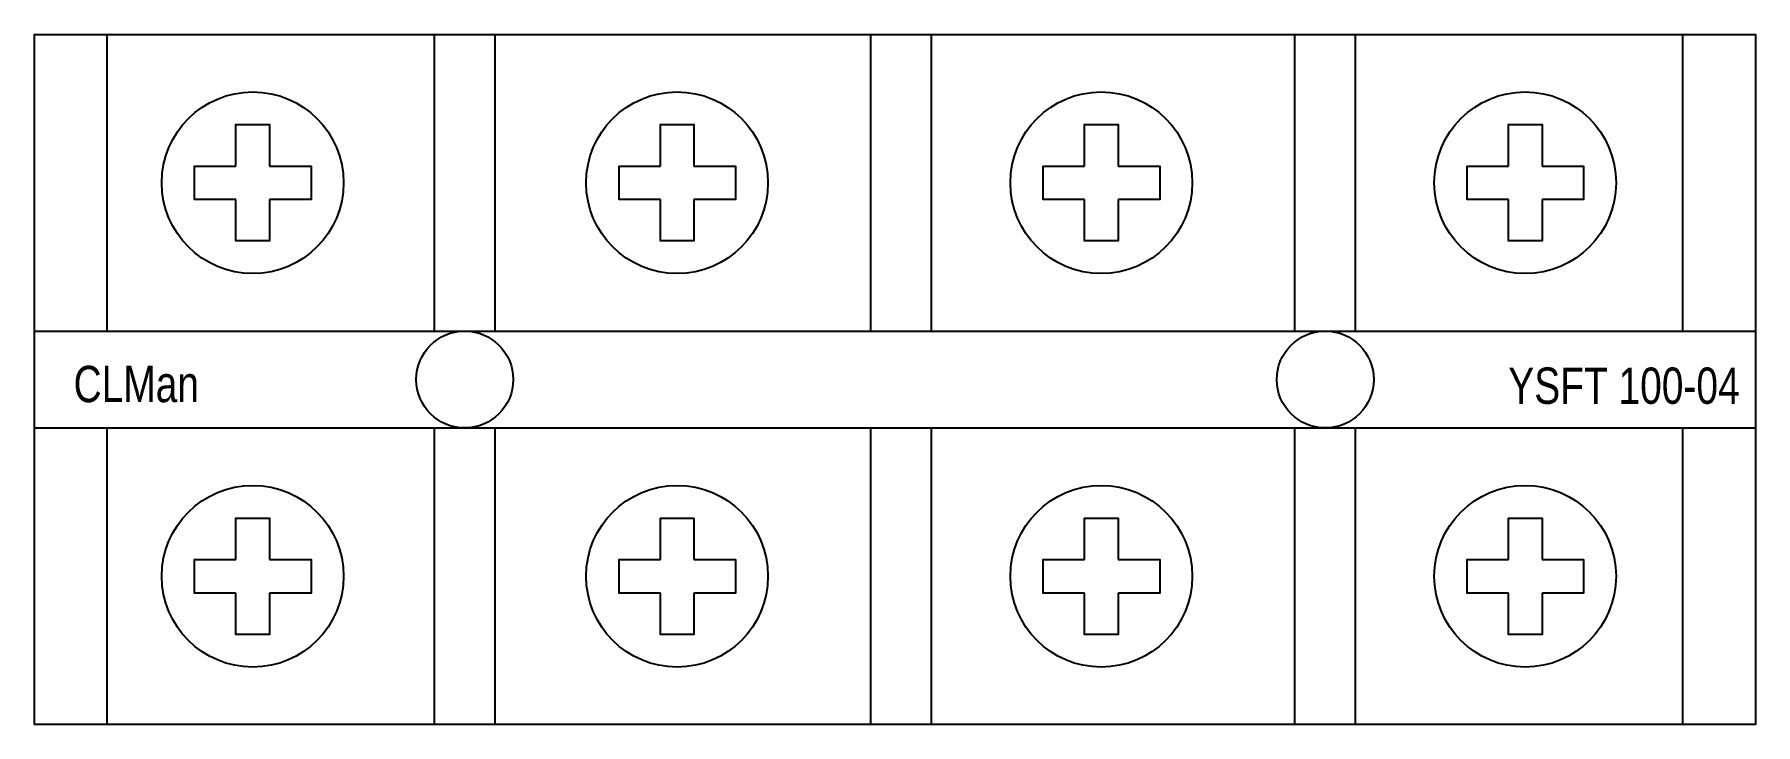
# Model space of a CAD drawing. Header units: inches. Extents: x 0 to 142, y 0 to 57.
import ezdxf

# ---------------------------------------------------------------- set-up
doc = ezdxf.new("R2010")
doc.units = ezdxf.units.IN

# ---------------------------------------------------------------- blocks, each defined once
blk = doc.blocks.new('Terminer Block 4P-100A')
at = {"color": 5}
for p, q in [((11056.63, 1996.58), (11056.63, 2021.08)), ((11062.63, 1996.58), (11062.63, 2021.08)), ((11089.63, 1996.58), (11089.63, 2021.08)), ((11094.63, 1996.58), (11094.63, 2021.08)), ((11125.63, 1996.58), (11125.63, 2021.08)), ((11130.63, 1996.58), (11130.63, 2021.08)), ((11160.63, 1996.58), (11160.63, 2021.08)), ((11165.63, 1996.58), (11165.63, 2021.08)), ((11192.63, 1996.58), (11192.63, 2021.08)), ((11056.63, 1996.58), (11198.63, 1996.58)), ((11056.63, 1988.58), (11198.63, 1988.58)), ((11056.63, 1964.08), (11056.63, 1988.58)), ((11062.63, 1964.08), (11062.63, 1988.58)), ((11089.63, 1964.08), (11089.63, 1988.58)), ((11094.63, 1964.08), (11094.63, 1988.58)), ((11125.63, 1964.08), (11125.63, 1988.58)), ((11130.63, 1964.08), (11130.63, 1988.58)), ((11160.63, 1964.08), (11160.63, 1988.58)), ((11165.63, 1964.08), (11165.63, 1988.58)), ((11192.63, 1964.08), (11192.63, 1988.58))]:
    blk.add_line(p, q, dxfattribs=at)
for points in [[(11056.63, 1996.58), (11056.63, 2021.08), (11198.63, 2021.08), (11198.63, 1996.58)], [(11073.26, 2010.21), (11073.26, 2013.63), (11076.03, 2013.63), (11076.03, 2010.21)], [(11108.27, 2010.21), (11108.27, 2013.63), (11111.04, 2013.63), (11111.04, 2010.21)], [(11143.27, 2010.21), (11143.27, 2013.63), (11146.04, 2013.63), (11146.04, 2010.21)], [(11178.24, 2010.21), (11178.24, 2013.63), (11181.01, 2013.63), (11181.01, 2010.21)], [(11073.26, 2007.44), (11069.85, 2007.44), (11069.85, 2010.21), (11073.26, 2010.21)], [(11076.03, 2010.21), (11079.46, 2010.21), (11079.46, 2007.44), (11076.03, 2007.44)], [(11108.27, 2007.44), (11104.86, 2007.44), (11104.86, 2010.21), (11108.27, 2010.21)], [(11111.04, 2010.21), (11114.47, 2010.21), (11114.47, 2007.44), (11111.04, 2007.44)], [(11143.27, 2007.44), (11139.86, 2007.44), (11139.86, 2010.21), (11143.27, 2010.21)], [(11146.04, 2010.21), (11149.47, 2010.21), (11149.47, 2007.44), (11146.04, 2007.44)], [(11178.24, 2007.44), (11174.83, 2007.44), (11174.83, 2010.21), (11178.24, 2010.21)], [(11181.01, 2010.21), (11184.44, 2010.21), (11184.44, 2007.44), (11181.01, 2007.44)], [(11076.03, 2007.44), (11076.03, 2004.03), (11073.26, 2004.03), (11073.26, 2007.44)], [(11111.04, 2007.44), (11111.04, 2004.03), (11108.27, 2004.03), (11108.27, 2007.44)], [(11146.04, 2007.44), (11146.04, 2004.03), (11143.27, 2004.03), (11143.27, 2007.44)], [(11181.01, 2007.44), (11181.01, 2004.03), (11178.24, 2004.03), (11178.24, 2007.44)], [(11198.63, 1988.58), (11198.63, 1964.08), (11056.63, 1964.08), (11056.63, 1988.58)], [(11073.26, 1977.71), (11073.26, 1981.13), (11076.03, 1981.13), (11076.03, 1977.71)], [(11108.27, 1977.71), (11108.27, 1981.13), (11111.04, 1981.13), (11111.04, 1977.71)], [(11143.27, 1977.71), (11143.27, 1981.13), (11146.04, 1981.13), (11146.04, 1977.71)], [(11178.24, 1977.71), (11178.24, 1981.13), (11181.01, 1981.13), (11181.01, 1977.71)], [(11073.26, 1974.94), (11069.85, 1974.94), (11069.85, 1977.71), (11073.26, 1977.71)], [(11076.03, 1977.71), (11079.46, 1977.71), (11079.46, 1974.94), (11076.03, 1974.94)], [(11108.27, 1974.94), (11104.86, 1974.94), (11104.86, 1977.71), (11108.27, 1977.71)], [(11111.04, 1977.71), (11114.47, 1977.71), (11114.47, 1974.94), (11111.04, 1974.94)], [(11143.27, 1974.94), (11139.86, 1974.94), (11139.86, 1977.71), (11143.27, 1977.71)], [(11146.04, 1977.71), (11149.47, 1977.71), (11149.47, 1974.94), (11146.04, 1974.94)], [(11178.24, 1974.94), (11174.83, 1974.94), (11174.83, 1977.71), (11178.24, 1977.71)], [(11181.01, 1977.71), (11184.44, 1977.71), (11184.44, 1974.94), (11181.01, 1974.94)], [(11076.03, 1974.94), (11076.03, 1971.53), (11073.26, 1971.53), (11073.26, 1974.94)], [(11111.04, 1974.94), (11111.04, 1971.53), (11108.27, 1971.53), (11108.27, 1974.94)], [(11146.04, 1974.94), (11146.04, 1971.53), (11143.27, 1971.53), (11143.27, 1974.94)], [(11181.01, 1974.94), (11181.01, 1971.53), (11178.24, 1971.53), (11178.24, 1974.94)]]:
    blk.add_lwpolyline(points, dxfattribs=at)
blk.add_lwpolyline([(11056.63, 2021.08), (11198.63, 2021.08), (11198.63, 1964.08), (11056.63, 1964.08)], close=True, dxfattribs=at)
for centre, radius in [((11074.64, 2008.83), 7.5), ((11109.65, 2008.83), 7.5), ((11144.65, 2008.83), 7.5), ((11179.62, 2008.83), 7.5), ((11092.13, 1992.58), 4), ((11163.13, 1992.58), 4), ((11074.64, 1976.33), 7.5), ((11109.65, 1976.33), 7.5), ((11144.65, 1976.33), 7.5), ((11179.62, 1976.33), 7.5)]:
    blk.add_circle(centre, radius, dxfattribs=at)
at = {"color": 5, "width": 0.8}
for s, p in [('CLMan', (11059.86, 1990.71)), ('YSFT 100-04', (11178.23, 1990.57))]:
    blk.add_text(s, height=3, dxfattribs=at).set_placement(p)

msp = doc.modelspace()

# ---------------------------------------------------------------- block references
msp.add_blockref('Terminer Block 4P-100A', (-11056.63, -1964.08))

doc.saveas('drawing.dxf')
